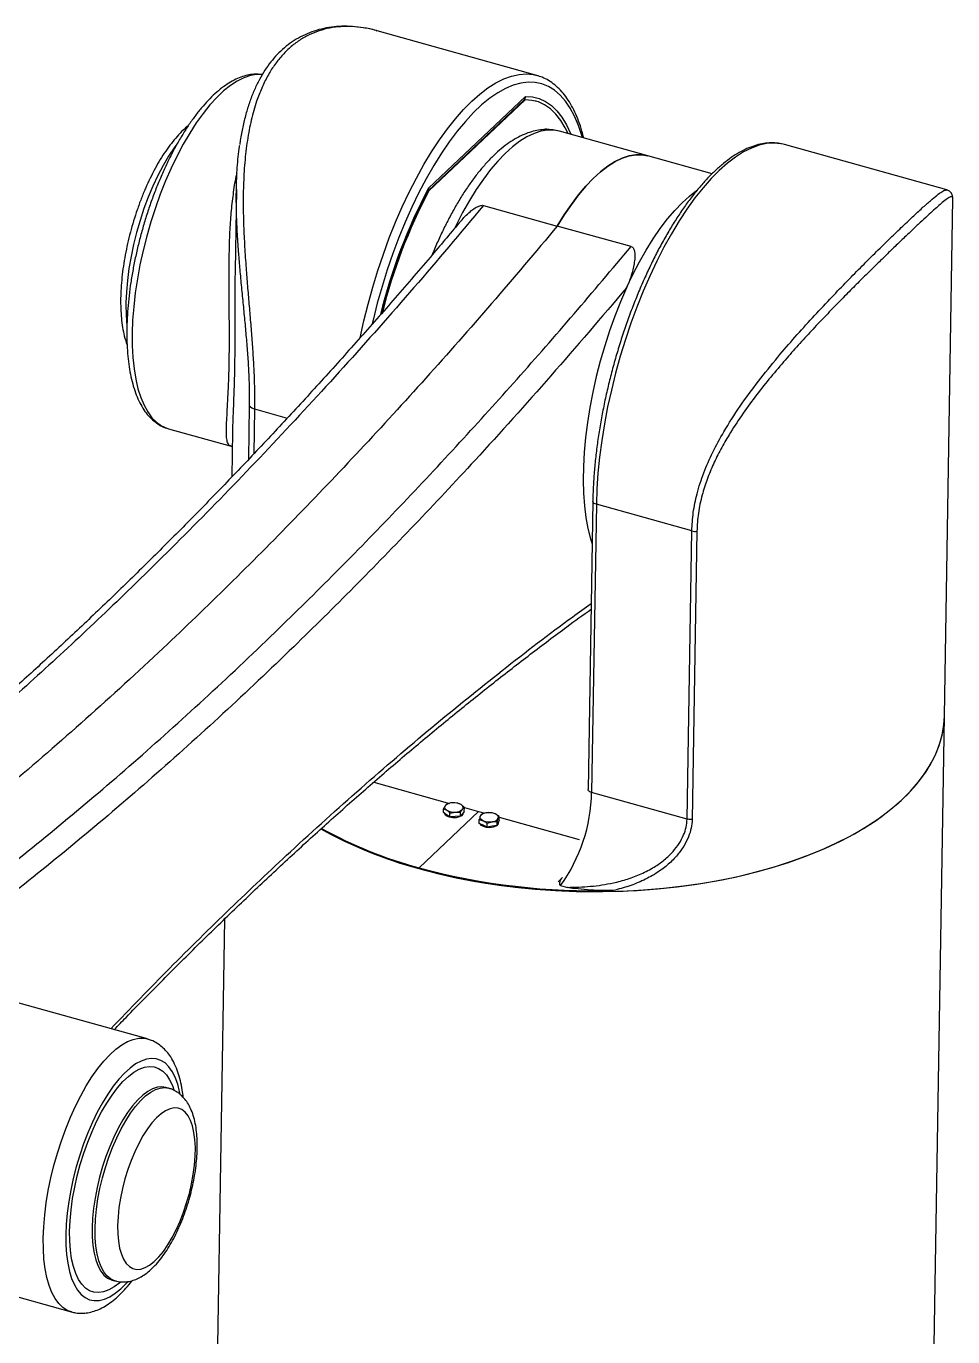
# Model space of a CAD drawing. Header units: millimetres. Extents: x 2 to 1187, y 2 to 839.
# Drawn here: x 736.6 to 806.1, y 266.3 to 364.6 of the extents above; entities that cross this region are included whole.
import ezdxf

# ---------------------------------------------------------------- set-up
doc = ezdxf.new("R2010")
doc.units = ezdxf.units.MM

msp = doc.modelspace()

# ---------------------------------------------------------------- linework, layer by layer
at = {"color": 7, "linetype": 'Continuous', "lineweight": 25}
for p, q in [((774.8839, 360.8699), (762.8873, 364.217)), ((766.7114, 352.225), (773.9228, 359.0554)), ((766.7526, 352.4064), (774.0216, 359.2913)), ((773.9891, 359.0369), (766.7777, 352.2065)), ((773.9891, 359.0369), (773.9228, 359.0554)), ((774.8211, 358.9363), (774.7548, 358.9548)), ((775.5172, 356.9044), (775.6845, 356.8512)), ((783.2095, 354.8362), (776.5765, 356.6868)), ((788.0238, 353.493), (783.2095, 354.8362)), ((793.4562, 355.6883), (793.3593, 355.7136)), ((805.6344, 352.2906), (793.4562, 355.6883)), ((752.3351, 352.3079), (752.2368, 346.2516)), ((766.7114, 352.225), (766.7777, 352.2065)), ((770.8857, 351.1197), (776.4131, 349.5776)), ((805.4517, 312.8291), (806.0812, 351.6332)), ((781.9406, 348.0354), (776.4131, 349.5776)), ((753.2631, 332.0919), (753.328, 336.0944)), ((753.6948, 335.866), (753.6401, 332.4933)), ((753.6948, 335.866), (756.1574, 335.179)), ((747.2358, 334.376), (751.9327, 333.0655)), ((752.0409, 334.1755), (751.9855, 330.7603)), ((779.0728, 328.9402), (778.7223, 307.3342)), ((779.3395, 328.7112), (778.989, 307.1061)), ((786.5033, 326.7124), (779.3395, 328.7112)), ((786.1528, 305.1074), (786.5033, 326.7124)), ((786.8831, 326.6897), (786.5325, 305.083)), ((804.0981, 229.3852), (805.4517, 312.8291)), ((762.6379, 307.8697), (768.3267, 306.2826)), ((786.1528, 305.1074), (778.989, 307.1061)), ((770.4998, 305.6763), (766.0423, 301.4543)), ((766.0424, 301.4543), (770.4998, 305.6763)), ((767.8638, 305.5889), (767.8685, 305.8809)), ((767.8685, 305.8809), (768.1139, 305.7728)), ((768.9516, 306.2964), (768.5594, 306.3261)), ((769.4405, 305.9741), (769.1969, 306.1882)), ((769.4358, 305.6821), (769.2873, 305.4977)), ((769.4358, 305.6821), (769.4405, 305.9741)), ((769.4405, 305.9718), (770.4998, 305.6763)), ((770.4998, 305.6763), (770.9791, 305.5425)), ((768.1083, 305.4278), (767.8638, 305.5889)), ((768.3528, 305.2666), (768.1083, 305.4278)), ((768.3528, 305.2666), (768.3575, 305.5586)), ((768.7458, 305.2899), (768.3528, 305.2666)), ((768.3575, 305.5586), (768.7514, 305.6349)), ((769.1388, 305.3132), (768.7458, 305.2899)), ((769.1388, 305.3132), (769.1435, 305.6052)), ((769.2873, 305.4977), (769.1388, 305.3132)), ((769.3358, 305.5381), (769.3361, 305.5583)), ((770.5519, 304.7743), (770.5566, 305.0664)), ((770.8509, 304.6387), (770.5519, 304.7743)), ((770.5566, 305.0664), (770.8565, 304.9837)), ((771.4606, 305.5796), (771.086, 305.5721)), ((771.1499, 304.503), (771.1547, 304.795)), ((771.1547, 304.795), (771.5311, 304.9085)), ((772.0587, 305.3083), (771.7605, 305.4969)), ((771.901, 304.624), (771.9057, 304.916)), ((771.9775, 304.8201), (771.901, 304.624)), ((772.0539, 305.0163), (771.9775, 304.8201)), ((771.9889, 304.7979), (771.9898, 304.8518)), ((772.0539, 305.0163), (772.0587, 305.3083)), ((772.0576, 305.2417), (778.0556, 303.5682)), ((786.1528, 305.1074), (786.1528, 305.1074)), ((771.1499, 304.503), (770.8509, 304.6387)), ((771.5255, 304.5635), (771.1499, 304.503)), ((771.901, 304.624), (771.5255, 304.5635)), ((766.0423, 301.4543), (766.0412, 301.3896)), ((766.0424, 301.4543), (766.0413, 301.3896)), ((776.8096, 300.7261), (776.4663, 300.401)), ((776.6614, 300.1248), (777.1655, 299.9842)), ((751.4476, 297.6038), (750.3551, 230.257)), ((745.6591, 288.6158), (731.2877, 292.6254)), ((747.2514, 284.9272), (747.0303, 284.9888)), ((725.5771, 272.1571), (739.9485, 268.1475)), ((742.9993, 270.5406), (743.2203, 270.479))]:
    msp.add_line(p, q, dxfattribs=at)
at = {"color": 7, "linetype": 'Continuous', "lineweight": 25, "flags": 128}
for points in [[(754.2671, 360.9326), (753.8548, 360.9388), (753.3856, 360.863), (752.9005, 360.7013), (752.4026, 360.4548), (751.8952, 360.125), (751.3815, 359.7141), (750.8649, 359.2248), (750.3487, 358.6603), (749.8363, 358.0241), (749.3311, 357.3205), (748.8361, 356.5539), (748.3548, 355.7294), (747.8902, 354.8523), (747.4453, 353.9284), (747.023, 352.9635), (746.626, 351.9639), (746.257, 350.9362), (745.9183, 349.887), (745.6121, 348.823), (745.3403, 347.7513), (745.1049, 346.6787), (744.9072, 345.6123), (744.7486, 344.5588), (744.6301, 343.5252), (744.5524, 342.5182), (744.5162, 341.5442), (744.5215, 340.6097), (744.5684, 339.7206), (744.6565, 338.8827), (744.7854, 338.1016), (744.9541, 337.3821), (745.1615, 336.729), (745.4064, 336.1466), (745.6871, 335.6386), (746.0018, 335.2083), (746.3485, 334.8585), (746.7249, 334.5914), (747.1286, 334.4089), (747.2358, 334.376)], [(761.6175, 341.2009), (761.895, 342.4622), (762.2107, 343.7317), (762.5615, 344.9949), (762.9457, 346.2458), (763.3615, 347.4788), (763.8069, 348.6879), (764.28, 349.8676), (764.7784, 351.0124), (765.2999, 352.1169), (765.842, 353.176), (766.4022, 354.1848), (766.9779, 355.1385), (767.5664, 356.0327), (768.165, 356.8633), (768.7708, 357.6263), (769.3811, 358.3181), (769.993, 358.9357), (770.6036, 359.4761), (771.2101, 359.9367), (771.8097, 360.3155), (772.3996, 360.6106), (772.977, 360.8207), (773.5393, 360.9448), (774.0837, 360.9824), (774.6079, 360.9332), (774.8887, 360.8686)], [(778.2858, 356.2099), (778.2426, 356.3618), (777.9921, 357.1207), (777.7035, 357.8072), (777.3781, 358.4179), (777.0176, 358.9499), (776.6237, 359.4006), (776.1984, 359.7677), (775.7437, 360.0494), (775.2618, 360.2445), (774.7551, 360.3519), (774.226, 360.3712), (773.6771, 360.3021), (773.1112, 360.1452), (772.5309, 359.901), (771.9391, 359.5709), (771.3386, 359.1565), (770.7325, 358.6597), (770.1236, 358.0829), (769.5148, 357.429), (768.9093, 356.7012), (768.3099, 355.903), (767.7195, 355.0384), (767.1411, 354.1114), (766.5774, 353.1266), (766.0312, 352.0889), (765.5051, 351.0033), (765.0017, 349.875), (764.5235, 348.7096), (764.0728, 347.5127), (763.6518, 346.2903), (763.2625, 345.0481), (762.9069, 343.7924), (762.5866, 342.5291), (762.5195, 342.244)], [(777.2172, 356.508), (777.0111, 356.9326), (776.6749, 357.4933), (776.3032, 357.9709), (775.898, 358.3627), (775.4615, 358.6666), (774.9962, 358.881), (774.5045, 359.0046), (773.9891, 359.0369)], [(774.0216, 359.2913), (774.5475, 359.2628), (775.0494, 359.1409), (775.5244, 358.9262), (775.9701, 358.62), (776.3838, 358.2239), (776.7635, 357.7401), (777.1069, 357.1713), (777.4121, 356.5206), (777.443, 356.445)], [(776.5779, 356.6864), (776.16, 356.7652), (775.6796, 356.7699), (775.1804, 356.6886), (774.6653, 356.5218), (774.1373, 356.2705), (773.5992, 355.9359), (773.0542, 355.5202), (772.5053, 355.0256), (771.9557, 354.4549), (771.4085, 353.8114), (770.8668, 353.0987), (770.3337, 352.3209), (769.8122, 351.4823), (769.3053, 350.5879), (768.8159, 349.6426), (768.7145, 349.4359)], [(793.3593, 355.7136), (793.1801, 355.7515), (792.656, 355.8007), (792.1115, 355.7632), (791.5493, 355.639), (790.9719, 355.4289), (790.382, 355.1338), (789.7824, 354.755), (789.1759, 354.2944), (788.5652, 353.754), (787.9533, 353.1365), (787.3431, 352.4446), (786.7372, 351.6816), (786.1387, 350.8511), (785.5502, 349.9568), (784.9745, 349.0031), (784.4142, 347.9944), (783.8721, 346.9353), (783.3507, 345.8307), (782.8522, 344.6859), (782.3792, 343.5062), (781.9337, 342.2971), (781.518, 341.0642), (781.1338, 339.8132), (780.783, 338.55), (780.4673, 337.2805), (780.188, 336.0106), (779.9466, 334.7463), (779.7441, 333.4933), (779.5815, 332.2576), (779.4595, 331.045), (779.3787, 329.861), (779.3395, 328.7112)], [(747.8575, 355.7153), (747.6654, 355.4495), (747.2443, 354.8117), (746.8361, 354.1162), (746.4445, 353.3689), (746.0729, 352.5766), (745.7246, 351.7462), (745.4026, 350.8849), (745.1097, 350.0003), (744.8486, 349.1002), (744.6214, 348.1926), (744.4303, 347.2853), (744.2769, 346.3864), (744.1626, 345.5038), (744.0883, 344.6452), (744.0547, 343.8182)], [(783.2095, 354.8362), (782.7771, 354.9161), (782.2949, 354.9179), (781.7939, 354.8332), (781.277, 354.6626), (780.7472, 354.4071), (780.2074, 354.0682), (779.6609, 353.6477), (779.1106, 353.148), (778.5597, 352.5721), (778.0114, 351.9232), (777.4688, 351.205), (776.9351, 350.4216), (776.4131, 349.5776)], [(776.4131, 349.5776), (776.9351, 350.4216), (777.4688, 351.205), (778.0114, 351.9232), (778.5597, 352.5721), (779.1106, 353.148), (779.6609, 353.6477), (780.2074, 354.0682), (780.7472, 354.4071), (781.277, 354.6626), (781.7939, 354.8332), (782.2949, 354.9179), (782.7771, 354.9161), (783.2095, 354.8362)], [(781.6125, 344.9506), (782.0818, 345.9414), (782.5712, 346.8867), (783.0782, 347.7811), (783.5996, 348.6197), (784.1327, 349.3975), (784.6744, 350.1102), (785.2216, 350.7537), (785.7712, 351.3244), (786.3201, 351.819), (786.8651, 352.2348), (786.8865, 352.2495)], [(781.6125, 344.9506), (781.1603, 343.9057), (780.7343, 342.826), (780.3369, 341.7177), (779.9705, 340.5874), (779.6372, 339.4416), (779.3389, 338.287), (779.0775, 337.1303), (778.8543, 335.9783), (778.6708, 334.8378), (778.528, 333.7153), (778.4267, 332.6175), (778.3675, 331.5507), (778.3508, 330.5212), (778.3767, 329.5349), (778.445, 328.5977), (778.5553, 327.7149), (778.7069, 326.8919), (778.8991, 326.1332), (779.021, 325.7469)], [(779.3395, 328.7112), (779.2577, 328.7395), (779.188, 328.7752), (779.1331, 328.8169), (779.0951, 328.8631), (779.0755, 328.9119), (779.0728, 328.9403)], [(758.6751, 304.3702), (759.1097, 304.1282), (760.1988, 303.5679), (761.3478, 303.0392), (762.5531, 302.5438), (763.8106, 302.0835), (765.1163, 301.6596), (766.4659, 301.2735), (767.8551, 300.9266), (769.2792, 300.6199), (770.7337, 300.3545), (772.2137, 300.1312), (773.7145, 299.9507), (775.2312, 299.8136), (776.7588, 299.7205), (778.2924, 299.6715), (779.8269, 299.6668), (781.3573, 299.7065), (782.8787, 299.7904), (784.386, 299.9183), (785.8744, 300.0897), (787.339, 300.3041), (788.7751, 300.5607), (790.1779, 300.8588), (791.5429, 301.1974), (792.8655, 301.5753), (794.1416, 301.9913), (795.367, 302.4442), (796.5375, 302.9323), (797.6495, 303.4541), (798.6994, 304.0079), (799.6835, 304.592), (800.5989, 305.2043), (801.4424, 305.8429), (802.2114, 306.5057), (802.9032, 307.1905), (803.5158, 307.8952), (804.047, 308.6174), (804.4951, 309.3547), (804.8587, 310.1048), (805.1366, 310.8653), (805.3279, 311.6335), (805.4319, 312.4071), (805.4517, 312.8291)], [(766.0412, 301.3896), (767.4186, 301.0304), (768.8324, 300.711), (770.2779, 300.4327), (771.7505, 300.1961), (773.2455, 300.0022), (774.7578, 299.8516), (776.2826, 299.7447), (777.8148, 299.682), (779.3496, 299.6635), (780.8819, 299.6894), (782.4066, 299.7596), (783.9189, 299.8738), (785.4138, 300.0317), (786.8864, 300.2328), (788.3318, 300.4764), (789.7455, 300.7617), (791.1227, 301.0878), (792.4591, 301.4536), (793.7501, 301.858), (794.9917, 302.2995), (796.1798, 302.7769), (797.3104, 303.2884), (798.3799, 303.8325), (799.3849, 304.4073), (800.322, 305.0111), (801.1882, 305.6418), (801.9806, 306.2973), (802.6967, 306.9755), (803.3341, 307.6743), (803.8908, 308.3913), (804.3649, 309.1243), (804.7549, 309.8707), (805.0595, 310.6282), (805.2778, 311.3943), (805.409, 312.1664), (805.4517, 312.8291)], [(768.1139, 305.7728), (768.0632, 305.811), (768.0227, 305.8521), (767.9931, 305.8954), (767.9747, 305.9401), (767.968, 305.9856), (767.9731, 306.031), (767.9898, 306.0755), (768.0179, 306.1184)], [(769.2929, 305.8426), (769.321, 305.8855), (769.3377, 305.93), (769.3428, 305.9754), (769.3361, 306.0209), (769.3177, 306.0656), (769.2881, 306.1089), (769.2476, 306.15), (769.1969, 306.1882)], [(769.3358, 305.5381), (769.3223, 305.4725), (769.2278, 305.3551), (769.055, 305.2639), (768.8273, 305.2112), (768.5755, 305.2043), (768.3335, 305.2439), (768.134, 305.3247), (768.004, 305.4359), (767.9644, 305.5226)], [(770.8565, 304.9837), (770.7928, 305.0165), (770.7379, 305.0532), (770.6927, 305.0931), (770.6581, 305.1355), (770.6346, 305.1797), (770.6227, 305.225), (770.6224, 305.2705), (770.634, 305.3155)], [(771.8901, 304.6222), (771.8053, 304.5663), (771.6023, 304.4926), (771.3587, 304.4617), (771.1074, 304.4777), (770.8823, 304.5384), (770.7138, 304.6357), (770.6321, 304.7379)], [(771.9831, 305.1651), (771.9946, 305.2101), (771.9944, 305.2556), (771.9824, 305.3008), (771.9589, 305.345), (771.9243, 305.3875), (771.8792, 305.4273), (771.8242, 305.464), (771.7605, 305.4969)], [(737.8469, 273.6866), (737.8809, 274.5393), (737.9558, 275.4239), (738.0708, 276.333), (738.2251, 277.2591), (738.4172, 278.1945), (738.6458, 279.1314), (738.9087, 280.0621), (739.204, 280.9789), (739.5291, 281.8742), (739.8813, 282.7405), (740.2578, 283.5707), (740.6553, 284.3579), (741.0706, 285.0956), (741.5003, 285.7777), (741.9408, 286.3985), (742.3885, 286.9528), (742.8396, 287.4361), (743.2904, 287.8444), (743.7371, 288.1743), (744.1762, 288.423), (744.6038, 288.5885), (745.0166, 288.6695), (745.411, 288.6652), (745.6639, 288.6144)], [(748.1151, 284.4822), (748.0786, 284.6647), (747.931, 285.2374), (747.7458, 285.7431), (747.5248, 286.1773), (747.2701, 286.5358), (746.9839, 286.8153), (746.6691, 287.0131), (746.3285, 287.1275), (745.9653, 287.1574), (745.5829, 287.1024), (745.1849, 286.9631), (744.7749, 286.7409), (744.3569, 286.4377), (743.9347, 286.0564), (743.5123, 285.6005), (743.0936, 285.0744), (742.6825, 284.4829), (742.2828, 283.8316), (741.8984, 283.1265), (741.5327, 282.3742), (741.1892, 281.5818), (740.8711, 280.7566), (740.5813, 279.9064), (740.3227, 279.039), (740.0975, 278.1626), (739.9079, 277.2854), (739.7557, 276.4155), (739.6422, 275.5612), (739.5686, 274.7302), (739.5355, 273.9305)], [(739.8271, 274.2067), (739.8605, 274.99), (739.9353, 275.805), (740.051, 276.6432), (740.2062, 277.4961), (740.3995, 278.3549), (740.6287, 279.2108), (740.8917, 280.0551), (741.1855, 280.879), (741.5074, 281.6741), (741.8539, 282.4323), (742.2214, 283.1458), (742.6063, 283.8072), (743.0046, 284.4097), (743.4121, 284.9473), (743.8248, 285.4143), (744.2383, 285.8059), (744.6485, 286.1183), (745.051, 286.348), (745.4418, 286.4929), (745.817, 286.5513), (746.1725, 286.5228), (746.5048, 286.4076), (746.8105, 286.2068), (747.0864, 285.9226), (747.3297, 285.5578), (747.5379, 285.1162), (747.6476, 284.8085)], [(747.0343, 284.9877), (746.7464, 285.0321), (746.4074, 285.0005), (746.052, 284.8841), (745.6844, 284.6842), (745.309, 284.4032), (744.9301, 284.0444), (744.5523, 283.6119), (744.1798, 283.1109), (743.8172, 282.5472), (743.4685, 281.9274), (743.138, 281.2588), (742.8296, 280.5493), (742.5467, 279.8071), (742.2928, 279.041), (742.0707, 278.2599), (741.8832, 277.473), (741.7325, 276.6895), (741.6202, 275.9186), (741.5476, 275.1694), (741.5158, 274.4506)], [(741.7369, 274.3889), (741.7687, 275.1077), (741.8412, 275.8569), (741.9536, 276.6278), (742.1043, 277.4113), (742.2918, 278.1982), (742.5139, 278.9793), (742.7678, 279.7454), (743.0507, 280.4876), (743.3591, 281.1971), (743.6896, 281.8657), (744.0382, 282.4855), (744.4009, 283.0492), (744.7734, 283.5502), (745.1512, 283.9827), (745.5301, 284.3415), (745.9055, 284.6225), (746.2731, 284.8224), (746.6285, 284.9389), (746.9675, 284.9704), (747.2501, 284.9275)], [(743.4255, 274.6328), (743.4357, 274.0147), (743.4866, 273.444), (743.5776, 272.9287), (743.7074, 272.4762), (743.8741, 272.0926), (744.0755, 271.7836), (744.3087, 271.5532), (744.5705, 271.4049), (744.8571, 271.3407), (745.1645, 271.3614), (745.4884, 271.4669), (745.8244, 271.6555), (746.1676, 271.9247), (746.5132, 272.2707), (746.8564, 272.6887), (747.1924, 273.1726), (747.5164, 273.7159), (747.824, 274.3108), (748.1107, 274.949), (748.3726, 275.6215), (748.606, 276.3189), (748.8076, 277.0314), (748.9745, 277.7491), (749.1045, 278.4617), (749.1957, 279.1593), (749.2469, 279.8322), (749.2573, 280.4709), (749.2267, 281.0664), (749.1556, 281.6103), (749.045, 282.0951), (748.8965, 282.5138), (748.7121, 282.8608), (748.4944, 283.1309), (748.2465, 283.3206), (747.9718, 283.4271), (747.6743, 283.4488), (747.3581, 283.3856), (747.0275, 283.2383), (746.6874, 283.009), (746.3424, 282.7009), (745.9973, 282.3182), (745.6571, 281.8665), (745.3266, 281.3519), (745.0102, 280.7819), (744.7126, 280.1642), (744.4378, 279.5077), (744.1897, 278.8215), (743.9718, 278.1153), (743.7872, 277.399), (743.6385, 276.6826), (743.5277, 275.9762), (743.4564, 275.2898), (743.4255, 274.6328)], [(743.631, 270.3844), (743.5803, 270.3404), (743.1701, 270.0281), (742.7676, 269.7983), (742.3767, 269.6535), (742.0016, 269.595), (741.6461, 269.6236), (741.3138, 269.7388), (741.0081, 269.9396), (740.7322, 270.2238), (740.4889, 270.5886), (740.2807, 271.0301), (740.1097, 271.544), (739.9777, 272.1248), (739.886, 272.7667), (739.8357, 273.463), (739.8271, 274.2067)], [(741.5158, 274.4506), (741.525, 273.7707), (741.575, 273.1375), (741.6654, 272.5587), (741.7951, 272.0409), (741.9625, 271.5901), (742.1658, 271.2118), (742.4024, 270.9103), (742.6696, 270.6892), (742.9643, 270.551), (743.0023, 270.5398)], [(743.2177, 270.4797), (743.1854, 270.4893), (742.8907, 270.6275), (742.6235, 270.8486), (742.3869, 271.1501), (742.1836, 271.5284), (742.0162, 271.9792), (741.8865, 272.497), (741.7961, 273.0759), (741.7461, 273.709), (741.7369, 274.3889)], [(739.9551, 268.1456), (739.6465, 268.2641), (739.3118, 268.4798), (739.0061, 268.7776), (738.7318, 269.1549), (738.4913, 269.6088), (738.2865, 270.1353), (738.1191, 270.7301), (737.9906, 271.3883), (737.9019, 272.1045), (737.8539, 272.8727), (737.8469, 273.6866)], [(739.5355, 273.9305), (739.5433, 273.1695), (739.5918, 272.4542), (739.6807, 271.7914), (739.809, 271.1873), (739.9756, 270.6474), (740.1789, 270.1769), (740.4171, 269.7801), (740.6878, 269.4608), (740.9887, 269.2218), (741.3168, 269.0655), (741.6691, 268.9933), (742.0423, 269.0059), (742.433, 269.1031), (742.8374, 269.2841), (743.2519, 269.5471), (743.6725, 269.8898), (744.0953, 270.3088), (744.1662, 270.3865)]]:
    msp.add_lwpolyline(points, dxfattribs=at)
at = {"color": 7, "linetype": 'Continuous', "lineweight": 25}
for centre, radius, start, end in [((802.6792, 333.2878), 40.697, 151.980115, 166.255204), ((802.0532, 333.4718), 40.0091, 152.048571, 166.1987), ((802.0851, 333.469), 39.9713, 152.045259, 166.038552), ((757.3032, 343.5359), 13.2515, 178.779321, 185.872321), ((753.8163, 336.47), 0.6161, 217.561547, 258.623008), ((786.7486, 327.6282), 0.9481, 255.004614, 278.151014), ((766.5633, 307.3702), 12.4284, 324.340323, 358.782451), ((768.5456, 305.5525), 0.7737, 88.975796, 133.002621), ((768.6533, 306.7241), 1.0936, 240.449128, 275.147145), ((768.6575, 305.2369), 1.0936, 60.449128, 95.147145), ((768.7652, 306.4085), 0.7737, 268.975796, 313.002621), ((771.1079, 305.0071), 0.5654, 92.221088, 146.951399), ((771.3249, 306.1229), 1.2318, 247.648653, 279.633012), ((771.2921, 304.3577), 1.2318, 67.648653, 99.633012), ((771.5091, 305.4734), 0.5654, 272.221088, 326.951399), ((771.764, 304.811), 0.2253, 308.917126, 356.673905), ((774.541, 332.9878), 32.7214, 240.989718, 254.944242), ((774.5315, 333.0337), 32.7006, 241.091213, 254.953573), ((779.093, 349.7825), 50.0594, 254.888138, 271.747484)]:
    msp.add_arc(centre, radius, start, end, dxfattribs=at)
for points, knots in [([(762.9086, 364.2016), (762.7814, 364.2396), (762.3687, 364.3625), (761.6789, 364.4846), (760.8517, 364.5655), (760.0529, 364.5612), (759.2787, 364.4793), (758.5333, 364.32), (757.822, 364.0858), (757.1495, 363.7795), (756.5191, 363.4039), (755.9339, 362.962), (755.3967, 362.4569), (754.9075, 361.8902), (754.4605, 361.2612), (754.0515, 360.5644), (753.6814, 359.7992), (753.3531, 358.9684), (753.0679, 358.0771), (752.8317, 357.1284), (752.6708, 356.3309), (752.6065, 355.8385), (752.5873, 355.6922)], [0, 0, 0, 0, 0.02590975, 0.08400913, 0.13960976, 0.19429601, 0.24830768, 0.30152234, 0.35388238, 0.40540066, 0.45615491, 0.50627426, 0.55589459, 0.60493867, 0.65469265, 0.70574377, 0.75804503, 0.81147818, 0.86586069, 0.92096117, 0.97651127, 1, 1, 1, 1]), ([(762.8864, 364.2137), (762.8637, 364.2212), (762.5199, 364.3347), (761.8905, 364.447), (761.0088, 364.5471), (760.1711, 364.5414), (759.3479, 364.4403), (758.5463, 364.2362), (757.7801, 363.9281), (757.0485, 363.5127), (756.3607, 362.9867), (755.7297, 362.3577), (755.1658, 361.6378), (754.664, 360.8303), (754.2231, 359.9306), (753.803, 358.8375), (753.4355, 357.5371), (753.1405, 355.9978), (752.9488, 354.3489), (752.8575, 352.7057), (752.8405, 351.1158), (752.8741, 349.5863), (752.9498, 348.0199), (753.052, 346.5124), (753.1655, 345.0846), (753.2802, 343.7341), (753.396, 342.3763), (753.5042, 341.0242), (753.5958, 339.6949), (753.6637, 338.3845), (753.7028, 337.0954), (753.6975, 336.2758), (753.6948, 335.866)], [0, 0, 0, 0, 0.0024727, 0.0374567, 0.0683249, 0.099191, 0.130749, 0.1623049, 0.1938872, 0.2254679, 0.2579802, 0.2904923, 0.3220171, 0.3535429, 0.385964, 0.4183872, 0.4614618, 0.504544, 0.5493321, 0.5941268, 0.6311797, 0.6682338, 0.7060791, 0.7439231, 0.7754058, 0.8068861, 0.838985, 0.8710794, 0.9027629, 0.9344413, 0.9672222, 1, 1, 1, 1]), ([(754.2807, 360.9326), (754.1481, 360.9486), (753.8587, 360.9836), (753.3995, 360.9448), (752.9087, 360.8368), (752.4074, 360.6505), (751.8967, 360.3872), (751.3792, 360.0457), (750.8592, 359.628), (750.3417, 359.1381), (749.8306, 358.5811), (749.3289, 357.9619), (748.839, 357.2851), (748.3626, 356.5547), (747.9019, 355.7751), (747.4586, 354.9505), (747.0349, 354.0857), (746.6326, 353.1853), (746.2538, 352.2543), (745.9004, 351.298), (745.5743, 350.3215), (745.2771, 349.3303), (745.0104, 348.3299), (744.7759, 347.3261), (744.5748, 346.3242), (744.4083, 345.33), (744.2775, 344.3487), (744.1832, 343.3859), (744.1261, 342.4465), (744.1069, 341.5357), (744.1262, 340.658), (744.1843, 339.8179), (744.2819, 339.0195), (744.4196, 338.2668), (744.5981, 337.5635), (744.8184, 336.9135), (745.0817, 336.3216), (745.388, 335.7935), (745.7362, 335.3366), (746.1222, 334.9561), (746.541, 334.6615), (746.9196, 334.4677), (747.1644, 334.4043), (747.2523, 334.3816)], [0, 0, 0, 0, 0.0188617, 0.0411655, 0.0639639, 0.087489, 0.1117858, 0.1367119, 0.1620227, 0.1874888, 0.2129376, 0.2383054, 0.2635775, 0.2887578, 0.3138574, 0.3388895, 0.3638665, 0.3887998, 0.4136991, 0.4385735, 0.4634305, 0.4882775, 0.5131211, 0.5379671, 0.5628207, 0.5876888, 0.6125788, 0.6374988, 0.6624579, 0.6874669, 0.7125379, 0.7376847, 0.7629224, 0.7882657, 0.8137246, 0.8392952, 0.8649403, 0.8905049, 0.9157524, 0.9403832, 0.964177, 0.9871412, 1, 1, 1, 1]), ([(778.3958, 356.1792), (778.3511, 356.3558), (778.2384, 356.8016), (778.0148, 357.4513), (777.7303, 358.133), (777.407, 358.7486), (777.0475, 359.2972), (776.6528, 359.7739), (776.2259, 360.176), (775.7696, 360.4977), (775.3238, 360.732), (775.0207, 360.8224), (774.8876, 360.8621)], [0, 0, 0, 0, 0.0706324, 0.1783417, 0.2861915, 0.3940257, 0.5015557, 0.6083678, 0.713953, 0.8178758, 0.9200186, 1, 1, 1, 1]), ([(774.0216, 359.2913), (774.0215, 359.2903), (774.0171, 359.2566), (773.9981, 359.1691), (773.9518, 359.0992), (773.9228, 359.0554)], [0, 0, 0, 0, 0.0118618, 0.379288, 1, 1, 1, 1]), ([(748.7227, 357.0945), (748.5946, 356.9885), (748.3137, 356.7559), (747.8914, 356.3146), (747.455, 355.792), (747.0321, 355.2095), (746.6247, 354.5752), (746.2348, 353.8935), (745.8644, 353.1699), (745.5157, 352.4096), (745.1908, 351.6184), (744.8918, 350.8022), (744.6207, 349.9672), (744.3795, 349.1196), (744.17, 348.2659), (743.9938, 347.4125), (743.8523, 346.5658), (743.7468, 345.7321), (743.6791, 344.9272), (743.6532, 344.2721), (743.6512, 343.635), (743.6745, 343.009), (743.7418, 342.303), (743.8521, 341.6413), (743.9797, 341.096), (744.0898, 340.7955), (744.1323, 340.6796)], [0, 0, 0, 0, 0.03718848, 0.08161104, 0.12590429, 0.16995007, 0.21374108, 0.2573102, 0.30069958, 0.34394944, 0.38709515, 0.43016716, 0.47319209, 0.51619389, 0.5591951, 0.60221169, 0.64526558, 0.68838153, 0.73158745, 0.77337471, 0.79616243, 0.83977647, 0.88359076, 0.92768724, 0.97210845, 1, 1, 1, 1]), ([(776.5781, 356.6858), (776.409, 356.7255), (776.0692, 356.8054), (775.5406, 356.8279), (775.0042, 356.7807), (774.4601, 356.6572), (773.9077, 356.4583), (773.3465, 356.1812), (772.7784, 355.8246), (772.2075, 355.3891), (771.6389, 354.8783), (771.0777, 354.2976), (770.5277, 353.6529), (769.9913, 352.9495), (769.47, 352.1918), (768.9653, 351.3838), (768.4789, 350.5295), (768.0117, 349.6336), (767.5675, 348.6979), (767.2366, 347.9543), (767.0627, 347.5148), (767.0207, 347.4088)], [0, 0, 0, 0, 0.0475147, 0.0955139, 0.1440456, 0.1938369, 0.2454346, 0.2990865, 0.3546441, 0.4116032, 0.4693212, 0.5272378, 0.5849837, 0.6424535, 0.6996285, 0.7565299, 0.8131935, 0.8696577, 0.9259591, 0.9821306, 1, 1, 1, 1]), ([(793.3454, 355.7163), (793.1788, 355.7498), (792.8414, 355.8175), (792.3122, 355.8229), (791.7668, 355.7579), (791.2077, 355.615), (790.6364, 355.3955), (790.0548, 355.0987), (789.4658, 354.7254), (788.8727, 354.2777), (788.2787, 353.7581), (787.6867, 353.1698), (787.0992, 352.5159), (786.5181, 351.7996), (785.9456, 351.0241), (785.3837, 350.1926), (784.8342, 349.3087), (784.2991, 348.3759), (783.7804, 347.3979), (783.2801, 346.3788), (782.7999, 345.3227), (782.3418, 344.2338), (781.9075, 343.1165), (781.4987, 341.9754), (781.117, 340.815), (780.764, 339.6402), (780.4411, 338.4556), (780.1495, 337.2661), (779.8905, 336.0765), (779.6652, 334.8917), (779.4745, 333.7163), (779.3192, 332.5552), (779.2, 331.413), (779.1177, 330.2945), (779.0829, 329.4754), (779.0745, 329.0298), (779.0728, 328.9402)], [0, 0, 0, 0, 0.0277917, 0.0562567, 0.0849663, 0.1140965, 0.1437048, 0.1737371, 0.2040739, 0.2345866, 0.2651728, 0.2957585, 0.326309, 0.3568131, 0.3872688, 0.4176787, 0.4480478, 0.4783812, 0.5086843, 0.5389619, 0.5692187, 0.5994584, 0.6296848, 0.659901, 0.6901101, 0.7203148, 0.7505177, 0.7807214, 0.8109276, 0.8411392, 0.8713588, 0.9015894, 0.9318344, 0.9620973, 0.9923821, 1, 1, 1, 1]), ([(752.5127, 347.5453), (752.5047, 347.6428), (752.4545, 348.2492), (752.3885, 349.3572), (752.331, 350.8597), (752.3235, 352.4118), (752.3978, 353.9785), (752.4822, 355.0844), (752.5771, 355.6123), (752.5828, 355.6439)], [0, 0, 0, 0, 0.0338857, 0.2108821, 0.3916325, 0.5723776, 0.7796042, 0.9868048, 1, 1, 1, 1]), ([(751.941, 333.0824), (751.9171, 333.0834), (751.8061, 333.0883), (751.6993, 333.2574), (751.6085, 333.5825), (751.5826, 334.0548), (751.5932, 334.6426), (751.6302, 335.3658), (751.68, 336.2292), (751.732, 337.2256), (751.7788, 338.4089), (751.8083, 339.7601), (751.8147, 341.2668), (751.8059, 342.8165), (751.7917, 344.4232), (751.7837, 346.0604), (751.8002, 347.7039), (751.8559, 349.2723), (751.9585, 350.7544), (752.1279, 352.1247), (752.26, 353.0656), (752.3779, 353.5016), (752.3866, 353.5338)], [0, 0, 0, 0, 0.0156316, 0.0723523, 0.1289071, 0.1804236, 0.2320657, 0.2835611, 0.3352296, 0.3870611, 0.4386857, 0.498765, 0.5549783, 0.6114705, 0.6677383, 0.7250234, 0.7825198, 0.8398425, 0.8918078, 0.9439016, 0.9958525, 1, 1, 1, 1]), ([(766.7526, 352.4064), (766.7527, 352.4055), (766.7559, 352.3791), (766.7572, 352.3107), (766.7291, 352.2581), (766.7114, 352.225)], [0, 0, 0, 0, 0.0118618, 0.379288, 1, 1, 1, 1]), ([(786.5033, 326.7124), (786.5284, 327.1755), (786.5784, 328.1018), (786.8843, 329.5652), (787.3751, 331.079), (788.0588, 332.6298), (788.963, 334.3005), (790.1051, 336.0783), (791.4786, 337.9481), (792.8737, 339.6721), (794.2402, 341.2575), (795.5503, 342.708), (796.8186, 344.0616), (798.0241, 345.3141), (799.1542, 346.4628), (800.2449, 347.5509), (801.2737, 348.5607), (802.2247, 349.478), (803.0741, 350.2815), (803.8046, 350.9554), (804.416, 351.4973), (804.9142, 351.9101), (805.2852, 352.1747), (805.5238, 352.3009), (805.5978, 352.2792), (805.6264, 352.2708)], [0, 0, 0, 0, 0.0374406, 0.0748873, 0.1169961, 0.1592529, 0.201416, 0.2559335, 0.3106262, 0.3651717, 0.411307, 0.4575355, 0.5036473, 0.5451859, 0.5868177, 0.6283326, 0.6709604, 0.7137228, 0.7563406, 0.7988649, 0.8415308, 0.8840744, 0.9279793, 0.9721013, 1, 1, 1, 1]), ([(806.0771, 351.633), (806.0771, 351.6872), (806.0772, 351.7801), (806.032, 351.9519), (805.9307, 352.1222), (805.7731, 352.2507), (805.6685, 352.2748), (805.6308, 352.2835)], [0, 0, 0, 0, 0.285858, 0.489792, 0.6789826, 0.88433, 1, 1, 1, 1]), ([(770.8857, 351.1197), (769.1447, 349.055), (765.6467, 344.9067), (760.3766, 338.9618), (755.0832, 333.217), (749.7851, 327.7155), (744.7451, 322.7137), (739.966, 318.1767), (735.449, 314.0672), (731.0147, 310.2071), (726.6648, 306.5914), (722.3996, 303.1944), (719.5655, 301.0715), (718.1485, 300.0101)], [0, 0, 0, 0, 0.0992622, 0.1994308, 0.2996313, 0.3998314, 0.4999994, 0.5855085, 0.6710278, 0.756537, 0.8376884, 0.9188484, 1, 1, 1, 1]), ([(769.2087, 349.9661), (769.2959, 350.0777), (769.4901, 350.3264), (769.8188, 350.6234), (770.1604, 350.888), (770.4349, 351.0496), (770.661, 351.1233), (770.7915, 351.1388), (770.8597, 351.125), (770.8857, 351.1197)], [0, 0, 0, 0, 0.2052925, 0.4574241, 0.6350295, 0.8229135, 0.8982518, 0.9612868, 1, 1, 1, 1]), ([(806.0797, 351.6332), (806.0739, 351.6854), (806.0622, 351.7918), (805.9274, 351.7852), (805.6839, 351.6471), (805.3479, 351.386), (804.9576, 351.0525), (804.5447, 350.684), (804.058, 350.2379), (803.5024, 349.7195), (802.8863, 349.1374), (802.2103, 348.4924), (801.4715, 347.7814), (800.6896, 347.0221), (799.8816, 346.2299), (799.0508, 345.4068), (798.1887, 344.5419), (797.2773, 343.6138), (796.329, 342.6299), (795.3449, 341.5844), (794.3588, 340.5061), (793.331, 339.3409), (792.2809, 338.0935), (791.2194, 336.7488), (790.2119, 335.3626), (789.3591, 334.0525), (788.664, 332.8392), (788.107, 331.7211), (787.633, 330.5769), (787.2418, 329.3501), (786.9576, 328.0468), (786.908, 327.1442), (786.8831, 326.6897)], [0, 0, 0, 0, 0.039429, 0.0803894, 0.1228772, 0.1653564, 0.1952515, 0.2251447, 0.2558665, 0.286587, 0.3165176, 0.3464483, 0.3772738, 0.4081009, 0.4373261, 0.4665531, 0.4964563, 0.5263615, 0.5587942, 0.5912293, 0.6243346, 0.6574413, 0.6955333, 0.733625, 0.7727015, 0.811772, 0.8410114, 0.8702466, 0.9002323, 0.9302119, 0.9648678, 1, 1, 1, 1]), ([(769.1915, 349.9801), (768.4751, 349.1283), (766.8319, 347.1743), (764.2599, 344.1927), (761.4787, 341.0286), (758.7014, 337.9378), (755.929, 334.919), (753.1631, 331.9743), (750.4019, 329.1016), (747.6424, 326.2973), (744.8812, 323.5579), (742.1182, 320.8832), (739.3541, 318.2741), (736.5901, 315.7317), (733.8269, 313.2567), (731.0656, 310.8501), (728.3071, 308.5128), (725.5524, 306.2451), (722.8024, 304.0495), (720.2235, 302.049), (718.5609, 300.7985), (717.8131, 300.236)], [0, 0, 0, 0, 0.0418986, 0.0961045, 0.1502009, 0.2041765, 0.2580225, 0.3117323, 0.3652589, 0.418792, 0.4723844, 0.5260283, 0.5797154, 0.6334377, 0.6871868, 0.7409544, 0.7947321, 0.8485109, 0.9022802, 0.9560479, 1, 1, 1, 1]), ([(776.4131, 349.5776), (774.7698, 347.6275), (771.487, 343.732), (766.5547, 338.1468), (761.6255, 332.7614), (756.698, 327.5936), (751.7727, 322.6385), (746.5563, 317.6155), (741.0487, 312.5687), (735.2516, 307.5568), (729.4559, 302.8197), (725.6043, 299.9199), (723.6759, 298.468)], [0, 0, 0, 0, 0.0936997, 0.1871739, 0.2804739, 0.3736514, 0.4667583, 0.5598464, 0.6696033, 0.7794914, 0.8895956, 1, 1, 1, 1]), ([(776.4131, 349.5776), (774.7698, 347.6275), (771.487, 343.732), (766.5547, 338.1468), (761.6255, 332.7614), (756.698, 327.5936), (751.7727, 322.6385), (746.5563, 317.6155), (741.0487, 312.5687), (735.2516, 307.5568), (729.4559, 302.8197), (725.6043, 299.9199), (723.6759, 298.468)], [0, 0, 0, 0, 0.0936997, 0.1871739, 0.2804739, 0.3736514, 0.4667583, 0.5598464, 0.6696033, 0.7794914, 0.8895956, 1, 1, 1, 1]), ([(729.2034, 296.9258), (730.9369, 298.2284), (734.4198, 300.8456), (739.6734, 305.0995), (744.9547, 309.6031), (750.2456, 314.3637), (755.2833, 319.1286), (760.0643, 323.8567), (764.5865, 328.5073), (769.0295, 333.2505), (773.3912, 338.0775), (777.6709, 342.9619), (780.5174, 346.3443), (781.9406, 348.0354)], [0, 0, 0, 0, 0.0992592, 0.1994277, 0.2996283, 0.3998284, 0.4999963, 0.5855055, 0.6710247, 0.756534, 0.8376864, 0.9188473, 1, 1, 1, 1]), ([(781.9406, 348.0354), (781.9774, 348.0201), (782.0605, 347.9855), (782.1606, 347.85), (782.2316, 347.5901), (782.2373, 347.2075), (782.1537, 346.6147), (781.9841, 345.8599), (781.7364, 345.2536), (781.6125, 344.9506)], [0, 0, 0, 0, 0.0345471, 0.0781203, 0.1621214, 0.3066644, 0.4518271, 0.7260213, 1, 1, 1, 1]), ([(753.328, 336.0944), (753.3302, 336.4749), (753.3345, 337.2359), (753.2926, 338.4627), (753.2176, 339.7421), (753.1144, 341.0516), (752.9944, 342.361), (752.8656, 343.671), (752.7357, 344.9901), (752.6119, 346.2882), (752.5451, 347.1349), (752.5127, 347.5453)], [0, 0, 0, 0, 0.10980479, 0.21962063, 0.3338289, 0.4480627, 0.55833713, 0.66862918, 0.78131438, 0.89400994, 1, 1, 1, 1]), ([(752.2389, 346.2516), (752.2353, 346.0497), (752.2236, 345.4133), (752.2202, 344.3608), (752.219, 343.1072), (752.2197, 341.8792), (752.2159, 340.6729), (752.2035, 339.347), (752.1793, 338.1487), (752.1465, 337.089), (752.1156, 336.2599), (752.0837, 335.4953), (752.0581, 334.8187), (752.0424, 334.3815), (752.0417, 334.1935), (752.0416, 334.1755)], [0, 0, 0, 0, 0.0410444, 0.1293998, 0.2141696, 0.2989307, 0.3868704, 0.4748043, 0.5978671, 0.6758196, 0.7537772, 0.8341499, 0.9145295, 0.9918171, 1, 1, 1, 1]), ([(781.6125, 344.9506), (779.7196, 342.7323), (775.9338, 338.2959), (770.6283, 332.4102), (765.7069, 327.1522), (761.172, 322.4895), (756.3776, 317.748), (751.3259, 312.9698), (746.0203, 308.196), (740.7242, 303.6794), (735.8838, 299.7617), (732.8154, 297.4309), (731.5023, 296.4335)], [0, 0, 0, 0, 0.1135259, 0.2270515, 0.3173189, 0.4075969, 0.4978643, 0.6036052, 0.7093801, 0.8151555, 0.9208971, 1, 1, 1, 1]), ([(751.9381, 333.066), (751.9547, 333.0632), (751.9846, 333.0581), (752.0107, 333.0378), (752.0223, 333.0288)], [0, 0, 0, 0, 0.5578123, 1, 1, 1, 1]), ([(742.9049, 289.3842), (744.3765, 290.9029), (747.3597, 293.9816), (751.8551, 298.3963), (756.6472, 302.928), (761.6937, 307.4779), (766.9907, 312.0123), (772.2742, 316.2776), (776.2598, 319.3443), (778.479, 320.9407), (778.9485, 321.2784)], [0, 0, 0, 0, 0.1220925, 0.2475072, 0.3729072, 0.5198032, 0.6667464, 0.8136902, 0.9605871, 1, 1, 1, 1]), ([(743.1714, 289.3098), (743.4672, 289.6189), (744.6868, 290.8934), (746.8306, 293.0657), (749.6016, 295.8247), (752.3709, 298.5105), (755.1374, 301.1282), (757.9002, 303.6755), (760.6585, 306.1518), (763.4111, 308.5563), (766.1575, 310.8886), (768.9005, 313.1509), (771.6435, 315.3474), (774.3888, 317.4763), (776.8228, 319.3133), (778.3389, 320.41), (778.9415, 320.8459)], [0, 0, 0, 0, 0.0247022, 0.1018731, 0.1790263, 0.2561495, 0.3332306, 0.4102578, 0.4872193, 0.5641035, 0.6408991, 0.7176101, 0.7945283, 0.8716698, 0.9489931, 1, 1, 1, 1]), ([(778.989, 307.1061), (778.9416, 307.1224), (778.8468, 307.155), (778.7583, 307.2296), (778.7171, 307.2926), (778.7258, 307.3272), (778.7275, 307.3339)], [0, 0, 0, 0, 0.3085812, 0.6171624, 0.9257447, 1, 1, 1, 1]), ([(768.0179, 306.1184), (767.9778, 306.062), (767.9274, 305.991), (767.8786, 305.8997), (767.8685, 305.8809)], [0, 0, 0, 0, 0.79478325, 1, 1, 1, 1]), ([(768.1656, 306.2498), (768.1281, 306.2246), (768.0795, 306.1919), (768.0293, 306.132), (768.0179, 306.1184)], [0, 0, 0, 0, 0.7726909, 1, 1, 1, 1]), ([(768.1139, 305.7728), (768.1197, 305.7689), (768.2022, 305.7137), (768.2827, 305.6334), (768.3575, 305.5586)], [0, 0, 0, 0, 0.07015027, 1, 1, 1, 1]), ([(768.5594, 306.3261), (768.5501, 306.3255), (768.4174, 306.3169), (768.2869, 306.2821), (768.1656, 306.2498)], [0, 0, 0, 0, 0.0701503, 1, 1, 1, 1]), ([(769.1969, 306.1882), (769.1911, 306.192), (769.1085, 306.2457), (769.0272, 306.272), (768.9516, 306.2964)], [0, 0, 0, 0, 0.0701503, 1, 1, 1, 1]), ([(769.1435, 305.6052), (769.1536, 305.624), (769.2024, 305.7153), (769.2528, 305.7862), (769.2929, 305.8426)], [0, 0, 0, 0, 0.2052167, 1, 1, 1, 1]), ([(769.2929, 305.8426), (769.3043, 305.8563), (769.3545, 305.9162), (769.403, 305.9489), (769.4405, 305.9741)], [0, 0, 0, 0, 0.22730905, 1, 1, 1, 1]), ([(768.7514, 305.6349), (768.7607, 305.6354), (768.8934, 305.6425), (769.023, 305.6232), (769.1435, 305.6052)], [0, 0, 0, 0, 0.07015027, 1, 1, 1, 1]), ([(770.634, 305.3155), (770.6133, 305.2559), (770.5872, 305.181), (770.5618, 305.0859), (770.5566, 305.0664)], [0, 0, 0, 0, 0.7947833, 1, 1, 1, 1]), ([(770.7096, 305.4586), (770.6904, 305.4304), (770.6657, 305.3939), (770.6398, 305.33), (770.634, 305.3155)], [0, 0, 0, 0, 0.7726909, 1, 1, 1, 1]), ([(771.086, 305.5721), (771.0771, 305.5706), (770.9502, 305.5494), (770.8255, 305.5024), (770.7096, 305.4586)], [0, 0, 0, 0, 0.07015027, 1, 1, 1, 1]), ([(770.8565, 304.9837), (770.8636, 304.9804), (770.9646, 304.9338), (771.0631, 304.8619), (771.1547, 304.795)], [0, 0, 0, 0, 0.07015027, 1, 1, 1, 1]), ([(771.7605, 305.4969), (771.7534, 305.5001), (771.6524, 305.5451), (771.553, 305.563), (771.4606, 305.5796)], [0, 0, 0, 0, 0.0701503, 1, 1, 1, 1]), ([(771.5311, 304.9085), (771.54, 304.9099), (771.6667, 304.9295), (771.7906, 304.9225), (771.9057, 304.916)], [0, 0, 0, 0, 0.0701503, 1, 1, 1, 1]), ([(771.9057, 304.916), (771.9109, 304.9355), (771.9363, 305.0306), (771.9624, 305.1056), (771.9831, 305.1651)], [0, 0, 0, 0, 0.20521675, 1, 1, 1, 1]), ([(771.9831, 305.1651), (771.9889, 305.1796), (772.0148, 305.2435), (772.0395, 305.2801), (772.0587, 305.3083)], [0, 0, 0, 0, 0.2273091, 1, 1, 1, 1]), ([(777.1655, 299.9842), (777.7442, 299.9982), (778.9008, 300.0262), (780.4145, 300.2565), (781.6879, 300.5898), (782.7214, 300.9777), (783.6485, 301.4605), (784.4492, 302.0279), (785.0779, 302.625), (785.5636, 303.2618), (785.8936, 303.8835), (786.0998, 304.5076), (786.1351, 304.9075), (786.1528, 305.1074)], [0, 0, 0, 0, 0.1499102, 0.2996878, 0.3949219, 0.4903474, 0.5852999, 0.6660152, 0.7466236, 0.8140408, 0.8813888, 0.9407052, 1, 1, 1, 1]), ([(786.5325, 305.083), (786.514, 304.8653), (786.477, 304.43), (786.2609, 303.7483), (785.9154, 303.0662), (785.4079, 302.3659), (784.7505, 301.7046), (783.9044, 301.0645), (782.91, 300.5118), (781.7898, 300.0539), (781.0093, 299.8489), (780.6195, 299.7465)], [0, 0, 0, 0, 0.0849568, 0.1699405, 0.2657332, 0.3616127, 0.475079, 0.5886826, 0.7254012, 0.8628555, 1, 1, 1, 1]), ([(786.5325, 305.083), (786.5257, 305.0821), (786.5084, 305.0798), (786.4363, 305.073), (786.3096, 305.0724), (786.2051, 305.0957), (786.1528, 305.1074)], [0, 0, 0, 0, 0.0548756, 0.1385232, 0.5692615, 1, 1, 1, 1]), ([(776.6614, 300.1248), (776.6529, 300.1279), (776.6332, 300.135), (776.6084, 300.158), (776.5785, 300.2288), (776.6186, 300.4089), (776.6633, 300.5773), (776.7519, 300.6843), (776.7534, 300.6862)], [0, 0, 0, 0, 0.026543, 0.0617736, 0.1302647, 0.395878, 0.9894359, 1, 1, 1, 1]), ([(780.6195, 299.7465), (780.2855, 299.7446), (779.6353, 299.7409), (778.6688, 299.7968), (777.9457, 299.8641), (777.4418, 299.9268), (777.2579, 299.965), (777.1655, 299.9842)], [0, 0, 0, 0, 0.2866129, 0.5579068, 0.8310184, 0.9151626, 1, 1, 1, 1]), ([(748.3499, 284.2312), (748.3277, 284.4237), (748.2768, 284.863), (748.144, 285.4978), (747.9571, 286.1426), (747.716, 286.7359), (747.4318, 287.2482), (747.1141, 287.6746), (746.7761, 288.018), (746.395, 288.301), (746.0233, 288.5039), (745.7651, 288.5765), (745.6645, 288.6048)], [0, 0, 0, 0, 0.090264, 0.2060292, 0.3231004, 0.4411273, 0.5581327, 0.6577726, 0.7520568, 0.8421224, 0.9384533, 1, 1, 1, 1]), ([(743.2181, 270.4891), (743.2631, 270.4738), (743.4402, 270.4135), (743.7687, 270.3879), (744.1842, 270.4105), (744.5958, 270.5088), (745.0039, 270.6743), (745.4133, 270.912), (745.8253, 271.2266), (746.2362, 271.6199), (746.6375, 272.086), (747.021, 272.6129), (747.3816, 273.1889), (747.7177, 273.8061), (748.0281, 274.4582), (748.3116, 275.1393), (748.5667, 275.8432), (748.7916, 276.5634), (748.9844, 277.2933), (749.1434, 278.0261), (749.2668, 278.755), (749.3531, 279.4736), (749.4007, 280.1762), (749.4077, 280.8575), (749.3719, 281.5133), (749.2899, 282.1399), (749.1567, 282.7339), (748.9737, 283.2651), (748.7463, 283.7233), (748.4865, 284.1022), (748.1912, 284.4172), (747.8614, 284.6654), (747.5447, 284.8388), (747.3309, 284.8959), (747.2467, 284.9184)], [0, 0, 0, 0, 0.0091142, 0.0358829, 0.0625079, 0.0897244, 0.1182882, 0.148864, 0.1817766, 0.2166361, 0.2524034, 0.2879763, 0.323083, 0.3577425, 0.3920483, 0.4260981, 0.4599767, 0.4937568, 0.5275028, 0.5612696, 0.5951053, 0.6290771, 0.6632625, 0.6977557, 0.7326725, 0.7681481, 0.8043057, 0.8411275, 0.8733249, 0.9032336, 0.931126, 0.9576112, 0.9833032, 1, 1, 1, 1]), ([(739.9615, 268.1528), (740.0643, 268.1248), (740.316, 268.0562), (740.7335, 268.0362), (741.1992, 268.0779), (741.6669, 268.1951), (742.1381, 268.3845), (742.615, 268.6502), (743.0966, 268.9956), (743.5787, 269.418), (744.052, 269.9206), (744.3672, 270.2861), (744.5192, 270.4979), (744.5222, 270.5021)], [0, 0, 0, 0, 0.0627849, 0.1536109, 0.2450791, 0.3392578, 0.4379349, 0.5422628, 0.6521861, 0.7661859, 0.8820249, 0.9976727, 1, 1, 1, 1])]:
    msp.add_open_spline(points, degree=3, knots=knots, dxfattribs=at)

doc.saveas('drawing.dxf')
